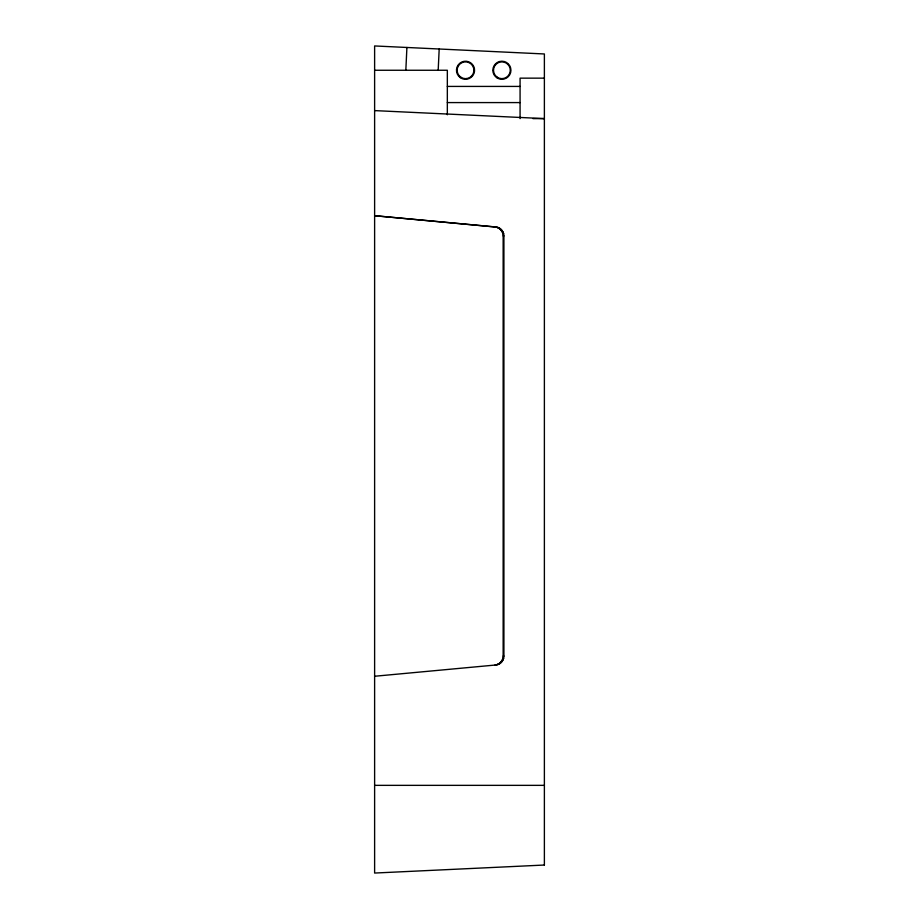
<?xml version="1.0" encoding="UTF-8"?>
<svg xmlns="http://www.w3.org/2000/svg" width="919" height="919" viewBox="0 0 919 919"><rect width="100%" height="100%" fill="white"/><g stroke="black" fill="none" stroke-linecap="round" stroke-linejoin="round"><path stroke-width="1.38" d="M405.83 70.258L406.91 47.478M438.191 70.258L439.19 48.994M495.812 664.988L495.054 664.988C499.522 664.644 503.221 660.577 503.152 656.086L503.152 235.884C503.221 231.393 499.522 227.326 495.054 226.982L374.619 215.712L495.812 226.982C500.292 227.326 503.98 231.393 503.911 235.884L503.911 656.086C503.98 660.577 500.292 664.644 495.812 664.988L374.619 676.258M374.619 70.258L447.335 70.258L447.335 114.772M544.381 78.149L520.074 78.149L520.074 118.608M447.335 86.42L520.074 86.42M447.335 102.583L520.074 102.583M532.94 118.608L544.381 118.608L374.619 110.602M495.054 226.982L495.812 226.982M497.19 227.452L497.949 227.452M498.201 227.889L498.971 227.889M499.155 228.429L499.913 228.429M500.028 229.095L500.798 229.095M500.821 229.865L501.579 229.865M501.51 230.715L502.268 230.715M502.084 231.657L502.854 231.657M502.544 232.656L503.313 232.656M502.877 233.702L503.646 233.702M503.152 235.884L503.911 235.884M503.152 656.086L503.911 656.086M502.877 658.268L503.646 658.268M502.544 659.314L503.313 659.314M502.084 660.313L502.854 660.313M501.51 661.255L502.268 661.255M500.821 662.105L501.579 662.105M500.028 662.875L500.798 662.875M499.155 663.541L499.913 663.541M498.201 664.092L498.971 664.092M497.19 664.517L497.949 664.517M374.619 785.354L544.381 785.354M544.381 865.032L374.619 873.05L374.619 45.95L544.381 53.968L544.381 865.032M460.327 77.667A9.052 9.052 0 0 0 474.537 71.05A9.052 9.052 0 0 0 461.694 62.055A9.052 9.052 0 0 0 460.327 77.667M497.363 78.092A9.052 9.052 0 0 0 510.941 70.258A9.052 9.052 0 0 0 497.363 62.423A9.052 9.052 0 0 0 497.363 78.092M460.706 77.139A8.409 8.409 0 0 0 473.894 70.993A8.409 8.409 0 0 0 461.97 62.641A8.409 8.409 0 0 0 460.706 77.139M497.076 77.139A8.409 8.409 0 0 0 510.263 70.993A8.409 8.409 0 0 0 498.339 62.641A8.409 8.409 0 0 0 497.076 77.139"/></g></svg>
